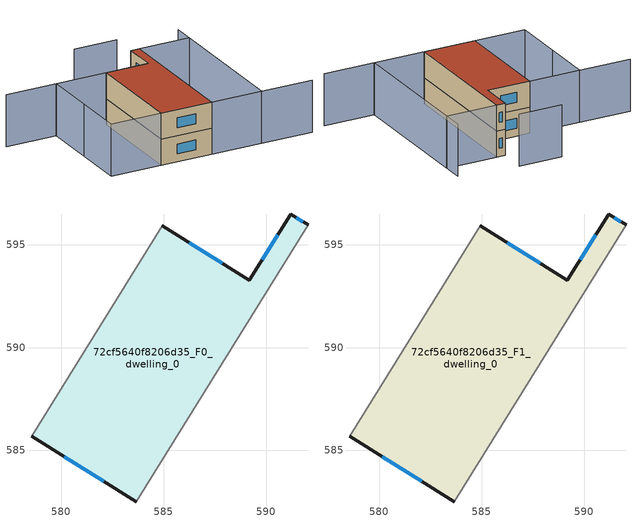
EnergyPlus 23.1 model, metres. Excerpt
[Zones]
72cf5640f8206d35_F0_dwelling_0
 floor ground (EU_floor_Construction): 592.04,595.97 583.66,582.47 578.56,585.67 584.93,595.94 589.17,593.28 591.19,596.5 z0
 wall outside (EU_wall_Construction): 578.56,585.67 583.66,582.47 / 592.04,595.97 591.19,596.5 589.17,593.28 584.93,595.94 z0:3
 wall adiabatic (EU_wall_Construction): 583.66,582.47 592.04,595.97 / 584.93,595.94 578.56,585.67 z0:3
 window (EU_Window_Construction): 580.15,584.68 582.07,583.47 / 587.85,594.11 586.25,595.11 / 590.56,595.5 589.8,594.28 / 591.77,596.14 591.46,596.34 z0.93:2.07
72cf5640f8206d35_F1_dwelling_0
 floor to 72cf5640f8206d35_F0_dwelling_0 (EU_floor_Construction): 592.04,595.97 583.66,582.47 578.56,585.67 584.93,595.94 589.17,593.28 591.19,596.5 z3
 wall outside (EU_wall_Construction): 578.56,585.67 583.66,582.47 / 592.04,595.97 591.19,596.5 589.17,593.28 584.93,595.94 z3:6
 wall adiabatic (EU_wall_Construction): 583.66,582.47 592.04,595.97 / 584.93,595.94 578.56,585.67 z3:6
 window (EU_Window_Construction): 580.15,584.68 582.07,583.47 / 587.85,594.11 586.25,595.11 / 590.56,595.5 589.8,594.28 / 591.77,596.14 591.46,596.34 z3.93:5.07
 roof outside (EU_roof_Construction): 583.66,582.47 592.04,595.97 591.19,596.5 589.17,593.28 584.93,595.94 578.56,585.67 z6
shading: 593.85,576.08 588.74,579.26 / 588.74,579.26 598.43,594.87 / 574.73,602.33 579.85,599.16 / 579.85,599.16 573.46,588.87 / 592.92,599.18 588.59,601.89 / 583.64,582.45 592.04,595.97 / 592.04,595.97 597.15,592.8 / 597.15,592.8 588.75,579.28 / 588.75,579.28 583.64,582.45 / 573.44,588.85 579.83,599.14 / 579.83,599.14 584.95,595.96 / 584.95,595.96 578.56,585.67 / 578.56,585.67 573.44,588.85 z0:6
[Building]
EU S2 Campaign: North Axis=0; Terrain=City; Solar Distribution=FullExterior
[Site:Location]
Montreal-Trudeau.Intl.AP: Latitude=45.4667; Longitude=-73.75; Time Zone=-5; Elevation=36
[SizingPeriod:WeatherFileDays]
AnnualSizingPeriod: Begin Month=1; Begin Day of Month=1; End Month=12; End Day of Month=31; Day of Week for Start Day=Monday; Use Weather File Daylight Saving Period=No; Use Weather File Rain and Snow Indicators=No
[MATERIAL]
EU_InternalMass_Material: Roughness=MediumRough; Thickness=0.1; Conductivity=1; Density=1800; Specific Heat=900; Thermal Absorptance=0.9; Solar Absorptance=0.7; Visible Absorptance=0.7
[MATERIAL:NOMASS] Roughness=MediumRough; Thermal Absorptance=0.9; Solar Absorptance=0.7; Visible Absorptance=0.7
Name | Thermal Resistance
EU_wall_NoMass; EU_floor_NoMass | 1.51479
EU_roof_NoMass | 2.84114
[WINDOWMATERIAL:SIMPLEGLAZINGSYSTEM]
EU_Window_SimpleGlazing: UFactor=3.53504; Solar Heat Gain Coefficient=0.8; Visible Transmittance=0.8
[CONSTRUCTION]
EU_wall_Construction: EU_wall_NoMass
EU_roof_Construction: EU_roof_NoMass
EU_floor_Construction: EU_floor_NoMass
EU_Window_Construction: EU_Window_SimpleGlazing
EU_InternalMass_Construction: EU_InternalMass_Material
[ZONE] Type=1; Multiplier=1; Ceiling Height=autocalculate; Volume=229.669; Floor Area=autocalculate; Part of Total Floor Area=Yes
72cf5640f8206d35_F0_dwelling_0; 72cf5640f8206d35_F1_dwelling_0
[INTERNALMASS] Construction=EU_InternalMass_Construction; Surface Area=76.5562
Name | Zone or ZoneList
72cf5640f8206d35_F0_dwelling_0_EU_InternalMass | 72cf5640f8206d35_F0_dwelling_0
72cf5640f8206d35_F1_dwelling_0_EU_InternalMass | 72cf5640f8206d35_F1_dwelling_0
[OTHEREQUIPMENT] Fuel Type=Electricity; Design Level Calculation Method=Watts/Area; Power per Zone Floor Area=1; Fraction Latent=0; Fraction Radiant=0; Fraction Lost=0; Carbon Dioxide Generation Rate=0; EndUse Subcategory=EU_Step8_InternalGains
Name | Zone or ZoneList or Space or SpaceList | Schedule
EU_Step8_InternalGain_72cf5640f8206d35_F0_dwelling_0_f000 | 72cf5640f8206d35_F0_dwelling_0 | EU_Step8_GainSchedule_72cf5640f8206d35_F0_dwelling_0_f000
EU_Step8_InternalGain_72cf5640f8206d35_F1_dwelling_0_f000 | 72cf5640f8206d35_F1_dwelling_0 | EU_Step8_GainSchedule_72cf5640f8206d35_F1_dwelling_0_f000
[ZONEVENTILATION:DESIGNFLOWRATE] Schedule=EU_AlwaysOn; Design Flow Rate Calculation Method=AirChanges/Hour; Air Changes per Hour=0.775154; Ventilation Type=Natural; Fan Pressure Rise=0; Fan Total Efficiency=1; Constant Term Coefficient=1; Temperature Term Coefficient=0; Velocity Term Coefficient=0; Velocity Squared Term Coefficient=0; Minimum Indoor Temperature=-100; Maximum Indoor Temperature=100; Delta Temperature=-100; Minimum Outdoor Temperature=-100; Maximum Outdoor Temperature=100; Maximum Wind Speed=40
Name | Zone or ZoneList or Space or SpaceList
EU_ConstantAir_72cf5640f8206d35_F0_dwelling_0 | 72cf5640f8206d35_F0_dwelling_0
EU_ConstantAir_72cf5640f8206d35_F1_dwelling_0 | 72cf5640f8206d35_F1_dwelling_0
[HVACTEMPLATE:THERMOSTAT] Constant Heating Setpoint=20; Constant Cooling Setpoint=50
EU_HeatOnly_72cf5640f8206d35_F0_dwelling_0; EU_HeatOnly_72cf5640f8206d35_F1_dwelling_0
[HVACTEMPLATE:ZONE:IDEALLOADSAIRSYSTEM] System Availability Schedule=EU_AlwaysOn; Maximum Heating Supply Air Temperature=50; Minimum Cooling Supply Air Temperature=13; Maximum Heating Supply Air Humidity Ratio=0.0156; Minimum Cooling Supply Air Humidity Ratio=0.0077; Heating Limit=NoLimit; Cooling Limit=NoLimit; Heating Availability Schedule=EU_AlwaysOn; Cooling Availability Schedule=EU_CoolingOff; Dehumidification Control Type=ConstantSensibleHeatRatio; Cooling Sensible Heat Ratio=0.7; Dehumidification Setpoint=60; Humidification Control Type=None; Humidification Setpoint=30; Outdoor Air Method=None; Outdoor Air Flow Rate per Person=0.00944; Outdoor Air Flow Rate per Zone Floor Area=0; Outdoor Air Flow Rate per Zone=0; Demand Controlled Ventilation Type=None; Outdoor Air Economizer Type=NoEconomizer; Heat Recovery Type=None; Sensible Heat Recovery Effectiveness=0.7; Latent Heat Recovery Effectiveness=0.65
Name | Template Thermostat
72cf5640f8206d35_F0_dwelling_0 | EU_HeatOnly_72cf5640f8206d35_F0_dwelling_0
72cf5640f8206d35_F1_dwelling_0 | EU_HeatOnly_72cf5640f8206d35_F1_dwelling_0
[SIZING:ZONE] Zone Cooling Design Supply Air Temperature Input Method=SupplyAirTemperature; Zone Cooling Design Supply Air Temperature=13; Zone Heating Design Supply Air Temperature Input Method=SupplyAirTemperature; Zone Heating Design Supply Air Temperature=50; Zone Cooling Design Supply Air Humidity Ratio=0.008; Zone Heating Design Supply Air Humidity Ratio=0.008; Cooling Design Air Flow Method=DesignDay; Cooling Design Air Flow Rate=0; Cooling Minimum Air Flow per Zone Floor Area=0.000762; Cooling Minimum Air Flow=0; Cooling Minimum Air Flow Fraction=0.2; Heating Design Air Flow Method=DesignDay; Heating Design Air Flow Rate=0; Heating Maximum Air Flow per Zone Floor Area=0.002032; Heating Maximum Air Flow=0.141576; Heating Maximum Air Flow Fraction=0.3; Account for Dedicated Outdoor Air System=No; Dedicated Outdoor Air System Control Strategy=NeutralSupplyAir; Dedicated Outdoor Air Low Setpoint Temperature for Design=autosize; Dedicated Outdoor Air High Setpoint Temperature for Design=autosize; Zone Load Sizing Method=Sensible Load Only No Latent Load; Zone Latent Cooling Design Supply Air Humidity Ratio Input Method=HumidityRatioDifference; Zone Cooling Design Supply Air Humidity Ratio Difference=0.005; Zone Latent Heating Design Supply Air Humidity Ratio Input Method=HumidityRatioDifference; Zone Humidification Design Supply Air Humidity Ratio Difference=0.005
72cf5640f8206d35_F0_dwelling_0; 72cf5640f8206d35_F1_dwelling_0
[SCHEDULE:CONSTANT]
Name | Hourly Value
EU_AlwaysOn | 1
EU_CoolingOff | 0
[SCHEDULE:FILE] Column Number=1; Rows to Skip at Top=0; Number of Hours of Data=8760; Column Separator=Comma; Interpolate to Timestep=No; Minutes per Item=60; Adjust Schedule for Daylight Savings=Yes
Name | File
EU_Step8_GainSchedule_72cf5640f8206d35_F0_dwelling_0_f000 | ../../schedules/72cf5640f8206d35/72cf5640f8206d35_F0_dwelling_0_f000_gain.csv
EU_Step8_GainSchedule_72cf5640f8206d35_F1_dwelling_0_f000 | ../../schedules/72cf5640f8206d35/72cf5640f8206d35_F1_dwelling_0_f000_gain.csv
